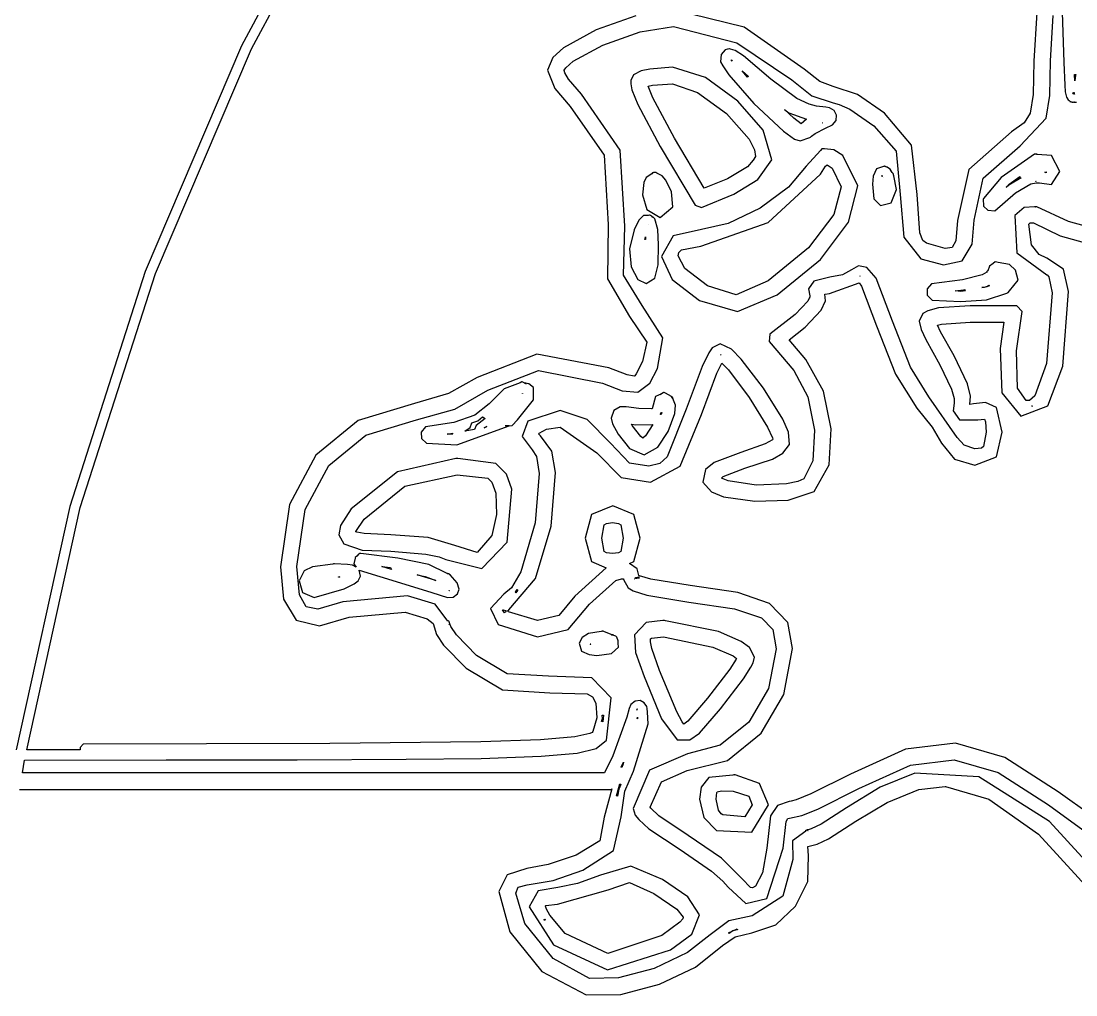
# Model space of a CAD drawing. Extents: x 23 to 528, y 384 to 592.
# Drawn here: x 421.29 to 438.05, y 449.5 to 464.97 of the extents above; entities that cross this region are included whole.
import ezdxf

# ---------------------------------------------------------------- set-up
doc = ezdxf.new("R2010")
doc.units = 0
doc.layers.get('0').update_dxf_attribs({"linetype": 'CONTINUOUS'})

msp = doc.modelspace()

# ---------------------------------------------------------------- linework, layer by layer
at = {"color": 0}
for p, q in [((426.632, 468.002), (424.79, 464.58)), ((424.949, 464.531), (426.784, 467.935)), ((432.774, 464.876), (431.655, 465.148)), ((431.056, 465.056), (430.424, 464.831)), ((437.427, 465.109), (437.377, 464.337)), ((437.642, 464.34), (437.684, 465.06)), ((437.829, 465.113), (437.854, 464.312)), ((430.424, 464.831), (429.909, 464.545)), ((430.53, 464.591), (431.126, 464.802)), ((431.126, 464.802), (431.655, 464.887)), ((431.655, 464.887), (432.661, 464.626)), ((433.73, 464.21), (432.774, 464.876)), ((424.79, 464.58), (423.263, 460.992)), ((423.425, 460.961), (424.949, 464.531)), ((429.909, 464.545), (429.736, 464.393)), ((430.061, 464.337), (430.53, 464.591)), ((432.477, 464.513), (432.41, 464.443)), ((432.513, 464.524), (432.477, 464.513)), ((432.516, 464.524), (432.513, 464.524)), ((432.52, 464.524), (432.516, 464.524)), ((432.523, 464.527), (432.52, 464.524)), ((432.541, 464.531), (432.523, 464.527)), ((432.544, 464.531), (432.541, 464.531)), ((432.548, 464.531), (432.541, 464.531)), ((432.541, 464.531), (432.544, 464.531)), ((432.551, 464.531), (432.548, 464.531)), ((432.558, 464.527), (432.551, 464.531)), ((432.633, 464.506), (432.558, 464.527)), ((432.767, 464.421), (432.633, 464.506)), ((432.661, 464.626), (433.536, 464.037)), ((429.736, 464.393), (429.652, 464.192)), ((429.941, 464.227), (430.061, 464.337)), ((432.41, 464.443), (432.403, 464.326)), ((432.403, 464.326), (432.435, 464.263)), ((432.573, 464.354), (432.587, 464.347)), ((432.576, 464.34), (432.573, 464.354)), ((432.583, 464.333), (432.576, 464.34)), ((432.587, 464.347), (432.583, 464.333)), ((433.201, 464.047), (432.767, 464.421)), ((437.377, 464.337), (437.367, 463.804)), ((437.631, 463.79), (437.642, 464.34)), ((437.854, 464.312), (437.868, 463.956)), ((429.652, 464.192), (429.768, 463.899)), ((429.916, 464.192), (429.941, 464.227)), ((429.916, 464.185), (429.916, 464.192)), ((429.93, 464.15), (429.916, 464.185)), ((429.987, 464.047), (429.93, 464.15)), ((431.14, 464.181), (431.017, 464.118)), ((431.278, 464.21), (431.14, 464.181)), ((431.638, 464.238), (431.278, 464.21)), ((432.16, 464.076), (431.638, 464.238)), ((432.435, 464.263), (432.534, 464.118)), ((432.742, 464.181), (432.844, 464.093)), ((432.83, 464.079), (432.742, 464.181)), ((433.98, 464.012), (433.73, 464.21)), ((430.191, 463.811), (429.987, 464.047)), ((431.017, 464.118), (430.975, 464.03)), ((430.975, 464.03), (430.975, 463.973)), ((430.975, 463.973), (430.992, 463.882)), ((431.32, 463.952), (431.638, 463.973)), ((431.638, 463.973), (432.033, 463.839)), ((432.675, 463.702), (432.16, 464.076)), ((432.534, 464.118), (432.929, 463.663)), ((432.844, 464.093), (432.83, 464.079)), ((433.613, 463.744), (433.201, 464.047)), ((433.536, 464.037), (433.85, 463.783)), ((434.188, 463.935), (433.98, 464.012)), ((438.023, 464.125), (438.034, 464.122)), ((438.027, 464.023), (438.023, 464.125)), ((438.037, 464.107), (438.027, 464.023)), ((438.034, 464.122), (438.044, 464.125)), ((438.044, 464.125), (438.037, 464.107)), ((429.768, 463.899), (430.015, 463.617)), ((430.805, 462.922), (430.191, 463.811)), ((430.992, 463.882), (431.087, 463.645)), ((431.253, 463.938), (431.32, 463.952)), ((431.327, 463.755), (431.253, 463.938)), ((432.033, 463.839), (432.498, 463.504)), ((434.576, 463.804), (434.188, 463.935)), ((435.007, 463.511), (434.576, 463.804)), ((437.367, 463.804), (437.321, 463.511)), ((437.868, 463.956), (437.878, 463.85)), ((437.878, 463.85), (437.896, 463.765)), ((437.998, 463.815), (438.002, 463.825)), ((438.005, 463.815), (437.998, 463.815)), ((438.002, 463.832), (438.005, 463.839)), ((438.009, 463.822), (438.002, 463.832)), ((438.002, 463.825), (438.005, 463.815)), ((438.005, 463.839), (438.012, 463.825)), ((438.009, 463.815), (438.009, 463.822)), ((438.012, 463.811), (438.009, 463.815)), ((438.012, 463.825), (438.012, 463.839)), ((438.012, 463.839), (438.016, 463.839)), ((438.016, 463.818), (438.012, 463.811)), ((438.016, 463.839), (438.019, 463.832)), ((438.019, 463.832), (438.016, 463.822)), ((438.016, 463.822), (438.023, 463.811)), ((438.019, 463.811), (438.016, 463.818)), ((438.023, 463.811), (438.019, 463.811)), ((431.087, 463.645), (431.444, 462.979)), ((431.669, 463.113), (431.327, 463.755)), ((433.077, 463.24), (432.675, 463.702)), ((432.929, 463.663), (433.402, 463.222)), ((433.807, 463.652), (433.613, 463.744)), ((433.927, 463.621), (433.807, 463.652)), ((433.85, 463.783), (434.188, 463.673)), ((434.188, 463.673), (434.284, 463.649)), ((434.284, 463.649), (434.453, 463.575)), ((437.571, 463.427), (437.631, 463.79)), ((437.896, 463.765), (437.924, 463.723)), ((437.924, 463.723), (437.924, 463.719)), ((437.924, 463.719), (437.938, 463.709)), ((437.938, 463.709), (437.949, 463.702)), ((437.949, 463.702), (437.949, 463.702)), ((437.949, 463.702), (437.952, 463.698)), ((437.952, 463.698), (437.952, 463.695)), ((437.952, 463.695), (437.956, 463.695)), ((437.956, 463.695), (437.956, 463.695)), ((437.956, 463.695), (437.963, 463.691)), ((437.963, 463.691), (437.959, 463.695)), ((437.959, 463.695), (437.97, 463.688)), ((437.97, 463.688), (437.974, 463.688)), ((437.974, 463.688), (437.977, 463.688)), ((437.977, 463.688), (437.981, 463.688)), ((437.981, 463.688), (437.981, 463.688)), ((437.981, 463.688), (437.981, 463.688)), ((437.981, 463.688), (437.988, 463.684)), ((437.988, 463.684), (437.991, 463.684)), ((437.991, 463.684), (437.991, 463.684)), ((437.991, 463.684), (437.995, 463.684)), ((437.995, 463.684), (438.002, 463.681)), ((438.005, 463.681), (437.998, 463.688)), ((437.998, 463.688), (438.012, 463.681)), ((438.002, 463.681), (438.005, 463.681)), ((438.012, 463.681), (438.016, 463.681)), ((438.016, 463.681), (438.019, 463.681)), ((438.019, 463.681), (438.023, 463.681)), ((438.023, 463.681), (438.019, 463.681)), ((438.019, 463.681), (438.03, 463.681)), ((438.03, 463.681), (438.037, 463.681)), ((438.037, 463.681), (438.041, 463.681)), ((438.041, 463.681), (438.055, 463.684)), ((430.015, 463.617), (430.555, 462.841)), ((432.498, 463.504), (432.855, 463.098)), ((433.416, 463.568), (433.486, 463.515)), ((433.564, 463.427), (433.416, 463.568)), ((433.486, 463.515), (433.768, 463.412)), ((434.075, 463.606), (433.927, 463.621)), ((434.132, 463.596), (434.075, 463.606)), ((434.206, 463.55), (434.132, 463.596)), ((434.245, 463.479), (434.206, 463.55)), ((434.238, 463.395), (434.245, 463.479)), ((434.453, 463.575), (434.837, 463.31)), ((435.434, 463), (435.007, 463.511)), ((437.321, 463.511), (437.226, 463.356)), ((433.684, 463.342), (433.564, 463.427)), ((433.768, 463.412), (433.684, 463.342)), ((434.026, 463.356), (434.023, 463.356)), ((434.023, 463.356), (434.023, 463.356)), ((434.023, 463.356), (434.026, 463.356)), ((434.068, 463.268), (434.178, 463.324)), ((434.178, 463.324), (434.238, 463.395)), ((434.837, 463.31), (435.19, 462.904)), ((437.226, 463.356), (437.021, 463.211)), ((437.162, 462.989), (437.571, 463.427)), ((433.215, 462.77), (433.077, 463.24)), ((433.402, 463.222), (433.578, 463.098)), ((433.666, 463.067), (433.821, 463.123)), ((433.821, 463.123), (433.828, 463.127)), ((433.821, 463.123), (433.821, 463.123)), ((433.828, 463.127), (433.846, 463.144)), ((433.846, 463.144), (433.906, 463.187)), ((433.906, 463.187), (434.068, 463.268)), ((437.021, 463.211), (436.347, 462.612)), ((431.444, 462.979), (431.998, 462.047)), ((432.142, 462.315), (431.669, 463.113)), ((432.855, 463.098), (432.939, 462.926)), ((433.578, 463.098), (433.666, 463.067)), ((435.522, 462.216), (435.434, 463)), ((436.573, 462.474), (437.162, 462.989)), ((430.555, 462.841), (430.618, 461.74)), ((430.879, 461.712), (430.805, 462.922)), ((432.957, 462.82), (432.922, 462.76)), ((432.939, 462.926), (432.957, 462.82)), ((433.987, 462.915), (433.761, 462.665)), ((434.012, 462.94), (433.987, 462.915)), ((434.015, 462.94), (434.012, 462.94)), ((434.012, 462.94), (434.012, 462.94)), ((434.019, 462.943), (434.015, 462.94)), ((434.015, 462.94), (434.015, 462.94)), ((434.023, 462.943), (434.019, 462.943)), ((434.026, 462.943), (434.023, 462.943)), ((434.03, 462.943), (434.026, 462.943)), ((434.054, 462.94), (434.03, 462.943)), ((434.199, 462.929), (434.054, 462.94)), ((434.344, 462.834), (434.199, 462.929)), ((434.583, 462.354), (434.344, 462.834)), ((435.19, 462.904), (435.257, 462.216)), ((437.388, 462.855), (436.859, 462.485)), ((437.402, 462.859), (437.388, 462.855)), ((437.406, 462.859), (437.402, 462.859)), ((437.402, 462.859), (437.402, 462.859)), ((437.409, 462.859), (437.406, 462.859)), ((437.427, 462.855), (437.409, 462.859)), ((437.416, 462.855), (437.42, 462.855)), ((437.42, 462.855), (437.416, 462.855)), ((437.42, 462.855), (437.42, 462.855)), ((437.42, 462.855), (437.42, 462.855)), ((437.43, 462.855), (437.427, 462.855)), ((437.43, 462.852), (437.43, 462.855)), ((437.656, 462.834), (437.43, 462.852)), ((437.43, 462.852), (437.43, 462.852)), ((437.79, 462.583), (437.656, 462.834)), ((432.827, 462.654), (432.513, 462.467)), ((432.922, 462.76), (432.827, 462.654)), ((432.996, 462.456), (433.215, 462.77)), ((433.761, 462.665), (433.479, 462.333)), ((433.991, 462.541), (434.068, 462.665)), ((434.068, 462.665), (434.093, 462.689)), ((434.093, 462.689), (434.093, 462.686)), ((434.093, 462.686), (434.174, 462.633)), ((434.174, 462.633), (434.315, 462.34)), ((434.88, 462.626), (434.823, 462.506)), ((435.007, 462.668), (434.88, 462.626)), ((435.039, 462.65), (435.007, 462.668)), ((435.007, 462.668), (435.007, 462.668)), ((435.007, 462.668), (435.014, 462.665)), ((435.014, 462.665), (435.007, 462.668)), ((435.095, 462.619), (435.039, 462.654)), ((435.039, 462.654), (435.039, 462.65)), ((431.218, 462.488), (431.183, 462.407)), ((431.31, 462.545), (431.218, 462.488)), ((431.32, 462.559), (431.31, 462.545)), ((431.324, 462.562), (431.32, 462.559)), ((431.331, 462.562), (431.324, 462.562)), ((431.334, 462.566), (431.331, 462.562)), ((431.338, 462.569), (431.334, 462.566)), ((431.345, 462.569), (431.338, 462.569)), ((431.348, 462.569), (431.345, 462.569)), ((431.352, 462.569), (431.348, 462.569)), ((431.359, 462.569), (431.352, 462.569)), ((431.363, 462.569), (431.359, 462.569)), ((431.373, 462.566), (431.363, 462.569)), ((431.391, 462.555), (431.373, 462.566)), ((431.475, 462.513), (431.391, 462.555)), ((431.532, 462.442), (431.475, 462.513)), ((432.513, 462.467), (432.142, 462.315)), ((432.611, 462.224), (432.996, 462.456)), ((433.158, 461.772), (433.991, 462.541)), ((434.823, 462.506), (434.813, 462.382)), ((434.957, 462.516), (434.979, 462.509)), ((434.968, 462.506), (434.957, 462.516)), ((434.975, 462.506), (434.968, 462.506)), ((434.979, 462.509), (434.975, 462.509)), ((434.975, 462.509), (434.975, 462.506)), ((434.986, 462.488), (434.986, 462.485)), ((434.986, 462.485), (434.986, 462.488)), ((435.127, 462.566), (435.095, 462.619)), ((435.144, 462.548), (435.106, 462.59)), ((435.106, 462.59), (435.127, 462.566)), ((435.155, 462.516), (435.144, 462.548)), ((435.194, 462.298), (435.155, 462.516)), ((435.155, 462.516), (435.155, 462.516)), ((436.347, 462.612), (436.167, 461.804)), ((436.428, 461.807), (436.573, 462.474)), ((436.859, 462.485), (436.577, 462.153)), ((437.176, 462.481), (436.982, 462.365)), ((436.986, 462.382), (437.155, 462.502)), ((437.155, 462.502), (437.152, 462.488)), ((437.152, 462.488), (437.176, 462.481)), ((437.55, 462.573), (437.575, 462.576)), ((437.571, 462.562), (437.55, 462.573)), ((437.575, 462.576), (437.571, 462.562)), ((437.656, 462.375), (437.79, 462.583)), ((431.183, 462.407), (431.161, 462.209)), ((431.624, 462.259), (431.532, 462.442)), ((433.479, 462.333), (433.028, 461.998)), ((434.315, 462.34), (434.199, 461.899)), ((434.435, 461.779), (434.583, 462.354)), ((434.813, 462.382), (434.837, 462.149)), ((435.113, 462.086), (435.194, 462.298)), ((436.94, 462.329), (436.986, 462.382)), ((436.982, 462.365), (436.94, 462.329)), ((437.088, 462.241), (437.332, 462.386)), ((437.332, 462.386), (437.413, 462.403)), ((437.409, 462.428), (437.413, 462.425)), ((437.409, 462.425), (437.409, 462.428)), ((437.413, 462.425), (437.409, 462.425)), ((437.413, 462.403), (437.434, 462.403)), ((437.434, 462.403), (437.444, 462.4)), ((437.444, 462.4), (437.444, 462.4)), ((437.444, 462.4), (437.452, 462.4)), ((437.452, 462.4), (437.459, 462.4)), ((437.459, 462.4), (437.469, 462.403)), ((437.469, 462.403), (437.656, 462.375)), ((431.161, 462.209), (431.229, 461.98)), ((431.645, 462.019), (431.624, 462.259)), ((432.1, 462.012), (432.611, 462.224)), ((434.837, 462.149), (434.943, 462.04)), ((435.257, 462.216), (435.314, 461.539)), ((435.568, 461.606), (435.522, 462.216)), ((436.577, 462.149), (436.573, 462.146)), ((436.573, 462.146), (436.577, 462.033)), ((436.577, 462.153), (436.577, 462.149)), ((436.757, 461.959), (437.088, 462.241)), ((431.229, 461.98), (431.44, 461.853)), ((431.44, 461.853), (431.645, 462.019)), ((431.998, 462.047), (432.1, 462.012)), ((433.028, 461.998), (432.52, 461.754)), ((434.943, 462.04), (435.113, 462.086)), ((436.577, 462.033), (436.647, 461.966)), ((436.647, 461.966), (436.757, 461.959)), ((437.222, 462.008), (437.074, 461.881)), ((437.388, 462.019), (437.222, 462.008)), ((437.392, 462.019), (437.388, 462.019)), ((437.395, 462.019), (437.392, 462.019)), ((437.399, 462.019), (437.395, 462.019)), ((437.402, 462.019), (437.399, 462.019)), ((437.406, 462.019), (437.402, 462.019)), ((437.402, 462.019), (437.406, 462.019)), ((437.406, 462.019), (437.402, 462.019)), ((437.427, 462.019), (437.406, 462.019)), ((437.406, 462.019), (437.406, 462.019)), ((437.406, 462.019), (437.409, 462.019)), ((437.409, 462.019), (437.406, 462.019)), ((437.928, 461.79), (437.427, 462.019)), ((431.102, 461.811), (431.031, 461.656)), ((431.179, 461.881), (431.102, 461.811)), ((431.25, 461.885), (431.179, 461.881)), ((431.267, 461.888), (431.25, 461.885)), ((431.271, 461.888), (431.267, 461.888)), ((431.288, 461.885), (431.271, 461.888)), ((431.306, 461.871), (431.288, 461.885)), ((431.313, 461.867), (431.306, 461.874)), ((431.306, 461.874), (431.306, 461.871)), ((431.327, 461.853), (431.313, 461.867)), ((431.359, 461.828), (431.324, 461.86)), ((431.324, 461.86), (431.327, 461.853)), ((431.405, 461.663), (431.359, 461.828)), ((434.199, 461.899), (433.8, 461.37)), ((436.167, 461.804), (436.139, 461.483)), ((436.397, 461.426), (436.428, 461.807)), ((437.074, 461.881), (437.106, 461.289)), ((438.813, 461.543), (437.928, 461.79)), ((430.618, 461.74), (430.604, 460.876)), ((430.862, 460.936), (430.879, 461.712)), ((431.031, 461.656), (430.957, 461.352)), ((431.25, 461.733), (431.25, 461.733)), ((431.415, 461.419), (431.405, 461.663)), ((432.096, 461.663), (431.648, 461.56)), ((432.089, 461.398), (433.158, 461.772)), ((432.52, 461.754), (432.096, 461.663)), ((433.991, 461.186), (434.435, 461.779)), ((437.3, 461.744), (437.321, 461.768)), ((437.339, 461.416), (437.3, 461.744)), ((437.321, 461.768), (437.374, 461.765)), ((437.374, 461.765), (437.794, 461.56)), ((431.2, 461.504), (431.207, 461.546)), ((431.211, 461.504), (431.2, 461.504)), ((431.207, 461.546), (431.211, 461.504)), ((431.648, 461.56), (431.465, 461.232)), ((435.314, 461.539), (435.582, 461.197)), ((435.617, 461.486), (435.568, 461.606)), ((435.673, 461.444), (435.617, 461.486)), ((436.139, 461.483), (436.083, 461.373)), ((437.794, 461.56), (438.803, 461.278)), ((430.957, 461.352), (430.982, 461.07)), ((431.408, 461.098), (431.415, 461.419)), ((431.726, 461.243), (431.736, 461.296)), ((431.736, 461.296), (431.782, 461.338)), ((431.782, 461.338), (432.089, 461.398)), ((433.8, 461.37), (433.155, 460.844)), ((435.97, 461.359), (435.673, 461.444)), ((436.083, 461.373), (435.97, 461.359)), ((436.238, 461.162), (436.397, 461.426)), ((437.106, 461.289), (437.586, 460.943)), ((437.462, 461.264), (437.339, 461.416)), ((431.465, 461.232), (431.631, 460.869)), ((431.835, 461.042), (431.726, 461.243)), ((431.726, 461.243), (431.726, 461.243)), ((433.303, 460.625), (433.991, 461.186)), ((435.582, 461.197), (435.942, 461.098)), ((435.942, 461.098), (436.238, 461.162)), ((436.732, 461.119), (436.672, 461.077)), ((436.764, 461.148), (436.732, 461.119)), ((436.767, 461.144), (436.764, 461.148)), ((436.767, 461.148), (436.767, 461.144)), ((436.771, 461.148), (436.767, 461.148)), ((436.809, 461.137), (436.771, 461.148)), ((436.989, 461.105), (436.809, 461.137)), ((436.809, 461.137), (436.809, 461.137)), ((437.586, 461.208), (437.462, 461.264)), ((437.847, 461.031), (437.586, 461.208)), ((423.263, 460.992), (422.063, 457.26)), ((422.229, 457.246), (423.425, 460.961)), ((430.982, 461.07), (431.087, 460.865)), ((431.355, 460.887), (431.408, 461.098)), ((432.192, 460.767), (431.835, 461.042)), ((434.481, 461.021), (434.336, 460.943)), ((434.59, 461.084), (434.481, 461.021)), ((434.725, 461.059), (434.59, 461.084)), ((434.873, 460.89), (434.725, 461.059)), ((436.63, 460.982), (436.555, 460.939)), ((436.633, 460.985), (436.63, 460.982)), ((436.63, 460.982), (436.63, 460.982)), ((436.63, 460.982), (436.63, 460.978)), ((436.63, 460.978), (436.63, 460.982)), ((436.637, 460.999), (436.633, 460.992)), ((436.633, 460.992), (436.633, 460.989)), ((436.633, 460.989), (436.633, 460.989)), ((436.633, 460.989), (436.633, 460.985)), ((436.64, 460.999), (436.637, 460.999)), ((436.637, 460.999), (436.637, 460.999)), ((436.644, 461.003), (436.64, 460.999)), ((436.64, 460.999), (436.64, 460.999)), ((436.647, 461.006), (436.644, 461.003)), ((436.644, 461.003), (436.644, 461.003)), ((436.672, 461.077), (436.647, 461.006)), ((437.088, 461.014), (436.989, 461.105)), ((437.127, 460.858), (437.088, 461.014)), ((437.931, 460.678), (437.847, 461.031)), ((430.604, 460.876), (430.957, 460.28)), ((431.158, 460.453), (430.862, 460.936)), ((431.087, 460.865), (431.218, 460.802)), ((431.218, 460.802), (431.355, 460.887)), ((431.631, 460.869), (432.065, 460.534)), ((433.155, 460.844), (432.647, 460.622)), ((433.885, 460.841), (433.8, 460.717)), ((434.135, 460.904), (433.885, 460.841)), ((434.132, 460.643), (434.605, 460.816)), ((434.336, 460.943), (434.135, 460.904)), ((434.605, 460.816), (434.64, 460.76)), ((434.615, 460.922), (434.615, 460.922)), ((434.615, 460.922), (434.619, 460.922)), ((434.619, 460.922), (434.615, 460.922)), ((435.134, 460.206), (434.873, 460.89)), ((435.751, 460.798), (435.681, 460.717)), ((436.245, 460.862), (435.751, 460.798)), ((436.555, 460.939), (436.245, 460.862)), ((436.63, 460.756), (436.665, 460.777)), ((436.665, 460.777), (436.672, 460.767)), ((436.989, 460.689), (437.127, 460.858)), ((437.586, 460.943), (437.589, 460.943)), ((437.589, 460.943), (437.614, 460.911)), ((437.614, 460.911), (437.667, 460.657)), ((432.647, 460.622), (432.192, 460.767)), ((432.671, 460.357), (433.303, 460.625)), ((433.8, 460.717), (433.818, 460.608)), ((434.068, 460.527), (434.058, 460.633)), ((434.058, 460.633), (434.061, 460.633)), ((434.061, 460.633), (434.132, 460.643)), ((434.64, 460.76), (434.88, 460.128)), ((435.681, 460.717), (435.684, 460.618)), ((435.684, 460.618), (435.762, 460.537)), ((436.129, 460.685), (436.259, 460.7)), ((436.22, 460.678), (436.129, 460.685)), ((436.294, 460.685), (436.22, 460.678)), ((436.259, 460.7), (436.284, 460.707)), ((436.284, 460.707), (436.28, 460.696)), ((436.28, 460.696), (436.294, 460.685)), ((436.552, 460.738), (436.63, 460.756)), ((436.587, 460.738), (436.552, 460.738)), ((436.672, 460.767), (436.587, 460.738)), ((436.626, 460.541), (436.951, 460.647)), ((436.951, 460.647), (436.972, 460.661)), ((436.972, 460.661), (436.989, 460.689)), ((437.667, 460.657), (437.579, 459.532)), ((437.84, 459.49), (437.931, 460.678)), ((431.482, 459.941), (431.158, 460.453)), ((432.065, 460.534), (432.671, 460.357)), ((433.786, 460.523), (433.585, 460.311)), ((433.818, 460.59), (433.786, 460.523)), ((433.818, 460.608), (433.818, 460.604)), ((433.818, 460.604), (433.818, 460.594)), ((433.818, 460.594), (433.818, 460.59)), ((433.818, 460.59), (433.818, 460.59)), ((433.825, 460.569), (433.825, 460.569)), ((433.825, 460.569), (433.825, 460.569)), ((434.001, 460.382), (434.068, 460.527)), ((435.762, 460.537), (436.217, 460.516)), ((436.368, 460.449), (435.864, 460.414)), ((436.217, 460.516), (436.626, 460.541)), ((437.109, 460.449), (436.368, 460.449)), ((437.194, 460.357), (437.109, 460.449)), ((430.957, 460.28), (431.229, 459.871)), ((433.585, 460.311), (433.183, 459.998)), ((433.744, 460.107), (434.001, 460.382)), ((435.617, 460.329), (435.554, 460.206)), ((435.695, 460.371), (435.617, 460.329)), ((435.864, 460.414), (435.695, 460.371)), ((437.102, 459.733), (437.194, 460.357)), ((433.49, 459.909), (433.744, 460.107)), ((434.88, 460.128), (435.18, 459.363)), ((435.42, 459.475), (435.134, 460.206)), ((435.554, 460.206), (435.589, 460.072)), ((435.846, 460.142), (435.91, 460.156)), ((435.896, 460.033), (435.846, 460.142)), ((435.91, 460.156), (436.368, 460.188)), ((436.368, 460.188), (436.901, 460.188)), ((436.901, 460.188), (436.841, 459.768)), ((431.398, 459.454), (431.482, 459.941)), ((433.183, 459.998), (433.172, 459.881)), ((435.589, 460.072), (435.663, 459.916)), ((436.111, 459.652), (435.896, 460.033)), ((431.229, 459.871), (431.161, 459.564)), ((432.269, 459.779), (432.216, 459.701)), ((432.393, 459.842), (432.269, 459.779)), ((432.576, 459.758), (432.393, 459.842)), ((433.172, 459.881), (433.564, 459.423)), ((433.758, 459.595), (433.49, 459.909)), ((435.663, 459.916), (435.885, 459.511)), ((429.482, 459.68), (428.537, 459.31)), ((430.629, 459.461), (429.482, 459.68)), ((432.216, 459.701), (432.107, 459.486)), ((432.41, 459.677), (432.403, 459.662)), ((432.403, 459.662), (432.41, 459.677)), ((432.731, 459.599), (432.576, 459.758)), ((436.323, 459.207), (436.111, 459.652)), ((436.841, 459.768), (436.869, 459.066)), ((437.12, 459.14), (437.102, 459.733)), ((430.918, 459.352), (430.629, 459.461)), ((431.161, 459.564), (431.063, 459.366)), ((431.278, 459.221), (431.398, 459.454)), ((432.107, 459.486), (431.856, 458.805)), ((432.343, 459.38), (432.421, 459.539)), ((432.421, 459.539), (432.527, 459.43)), ((433.081, 459.14), (432.731, 459.599)), ((434.037, 459.091), (433.758, 459.595)), ((435.709, 459.003), (435.42, 459.475)), ((435.885, 459.511), (436.072, 459.123)), ((437.579, 459.532), (437.392, 459.02)), ((437.6, 458.858), (437.84, 459.49)), ((428.537, 459.31), (428.082, 459.056)), ((428.706, 459.109), (429.507, 459.423)), ((429.507, 459.423), (430.526, 459.221)), ((431.027, 459.331), (430.918, 459.352)), ((431.038, 459.334), (431.027, 459.331)), ((431.063, 459.366), (431.038, 459.334)), ((432.1, 458.724), (432.343, 459.38)), ((432.527, 459.43), (432.858, 458.992)), ((433.564, 459.423), (433.786, 459.003)), ((435.18, 459.363), (435.518, 458.823)), ((428.18, 458.809), (428.706, 459.109)), ((428.964, 459.13), (428.727, 458.893)), ((429.218, 459.225), (428.964, 459.13)), ((429.246, 459.239), (429.218, 459.225)), ((429.218, 459.225), (429.218, 459.225)), ((429.249, 459.239), (429.246, 459.239)), ((429.316, 459.211), (429.249, 459.239)), ((429.355, 459.211), (429.281, 459.225)), ((429.281, 459.225), (429.316, 459.211)), ((429.429, 459.151), (429.355, 459.211)), ((429.429, 458.957), (429.429, 459.151)), ((430.526, 459.221), (430.84, 459.098)), ((431.087, 459.077), (431.278, 459.221)), ((433.388, 458.646), (433.081, 459.14)), ((436.072, 459.123), (436.111, 458.974)), ((436.372, 459.013), (436.323, 459.207)), ((437.254, 458.943), (437.12, 459.14)), ((428.082, 459.056), (427.538, 458.897)), ((429.175, 458.636), (429.429, 458.957)), ((429.253, 459.059), (429.256, 459.056)), ((429.256, 459.056), (429.253, 459.059)), ((430.84, 459.098), (431.087, 459.077)), ((431.37, 459.006), (431.313, 458.812)), ((431.465, 459.052), (431.37, 459.006)), ((431.49, 459.066), (431.437, 459.034)), ((431.437, 459.034), (431.44, 459.041)), ((431.44, 459.041), (431.465, 459.052)), ((431.493, 459.07), (431.49, 459.066)), ((431.5, 459.07), (431.493, 459.07)), ((431.507, 459.07), (431.5, 459.07)), ((431.514, 459.066), (431.507, 459.07)), ((431.528, 459.059), (431.514, 459.066)), ((431.624, 459.01), (431.528, 459.059)), ((431.641, 458.974), (431.624, 459.01)), ((431.624, 459.01), (431.641, 458.974)), ((431.641, 458.974), (431.624, 459.01)), ((431.684, 458.869), (431.641, 458.974)), ((432.858, 458.992), (433.148, 458.523)), ((433.786, 459.003), (433.895, 458.474)), ((434.157, 458.495), (434.037, 459.091)), ((436.16, 458.357), (435.709, 459.003)), ((436.111, 458.974), (436.114, 458.932)), ((436.361, 458.883), (436.372, 459.013)), ((436.869, 459.066), (437.173, 458.696)), ((437.307, 458.946), (437.254, 458.943)), ((437.392, 459.02), (437.307, 458.946)), ((427.538, 458.897), (426.646, 458.625)), ((427.574, 458.636), (428.18, 458.809)), ((428.727, 458.893), (428.498, 458.71)), ((429.856, 458.784), (429.338, 458.615)), ((430.28, 458.643), (429.856, 458.784)), ((430.706, 458.784), (430.664, 458.664)), ((430.809, 458.844), (430.706, 458.784)), ((430.9, 458.844), (430.809, 458.844)), ((431.105, 458.816), (430.9, 458.844)), ((431.306, 458.812), (431.105, 458.816)), ((431.313, 458.812), (431.306, 458.812)), ((431.856, 458.805), (431.553, 458.05)), ((431.673, 458.738), (431.684, 458.869)), ((435.518, 458.823), (435.762, 458.519)), ((436.114, 458.904), (436.097, 458.78)), ((436.097, 458.78), (436.196, 458.636)), ((436.114, 458.932), (436.114, 458.918)), ((436.114, 458.918), (436.114, 458.914)), ((436.114, 458.914), (436.114, 458.911)), ((436.114, 458.911), (436.114, 458.904)), ((436.421, 458.89), (436.361, 458.883)), ((436.608, 458.914), (436.421, 458.89)), ((436.785, 458.833), (436.608, 458.914)), ((436.876, 458.442), (436.785, 458.833)), ((437.173, 458.696), (437.6, 458.858)), ((437.349, 458.851), (437.346, 458.858)), ((437.346, 458.858), (437.349, 458.858)), ((437.349, 458.858), (437.353, 458.851)), ((437.353, 458.851), (437.349, 458.851)), ((426.646, 458.625), (425.972, 458.075)), ((426.766, 458.392), (427.574, 458.636)), ((428.498, 458.71), (428.166, 458.593)), ((428.449, 458.59), (428.544, 458.622)), ((428.664, 458.657), (428.519, 458.548)), ((428.544, 458.622), (428.621, 458.685)), ((428.621, 458.685), (428.664, 458.657)), ((429.091, 458.548), (429.175, 458.636)), ((429.338, 458.615), (429.249, 458.375)), ((430.653, 458.265), (430.28, 458.643)), ((430.664, 458.664), (430.685, 458.572)), ((431.447, 458.728), (431.465, 458.752)), ((431.447, 458.724), (431.447, 458.728)), ((431.458, 458.72), (431.447, 458.724)), ((431.468, 458.752), (431.458, 458.72)), ((431.465, 458.752), (431.468, 458.752)), ((431.567, 458.452), (431.673, 458.738)), ((431.761, 457.902), (432.1, 458.724)), ((433.479, 458.442), (433.388, 458.646)), ((436.196, 458.636), (436.488, 458.636)), ((436.488, 458.636), (436.594, 458.65)), ((436.594, 458.65), (436.594, 458.65)), ((436.594, 458.65), (436.594, 458.65)), ((436.594, 458.65), (436.608, 458.608)), ((436.608, 458.608), (436.619, 458.442)), ((427.715, 458.526), (427.644, 458.442)), ((427.644, 458.442), (427.651, 458.339)), ((428.166, 458.593), (427.715, 458.526)), ((428.212, 458.241), (429.045, 458.544)), ((428.339, 458.459), (428.424, 458.516)), ((428.494, 458.484), (428.339, 458.459)), ((428.424, 458.516), (428.449, 458.59)), ((428.519, 458.548), (428.494, 458.484)), ((428.689, 458.534), (428.646, 458.509)), ((428.646, 458.509), (428.689, 458.534)), ((428.981, 458.544), (429.091, 458.548)), ((429.045, 458.544), (428.981, 458.544)), ((429.518, 458.428), (429.634, 458.488)), ((429.634, 458.488), (429.853, 458.519)), ((429.853, 458.519), (430.435, 458.114)), ((430.685, 458.572), (430.777, 458.41)), ((430.989, 458.569), (431.056, 458.558)), ((430.999, 458.548), (430.989, 458.569)), ((431.133, 458.371), (430.999, 458.548)), ((431.056, 458.558), (431.327, 458.562)), ((431.327, 458.562), (431.207, 458.382)), ((431.405, 458.205), (431.567, 458.452)), ((433.148, 458.523), (433.225, 458.354)), ((433.497, 458.244), (433.479, 458.442)), ((433.895, 458.474), (433.867, 457.987)), ((434.125, 457.923), (434.157, 458.495)), ((435.762, 458.519), (435.91, 458.265)), ((436.619, 458.442), (436.58, 458.212)), ((436.785, 458.05), (436.876, 458.442)), ((426.177, 457.913), (426.766, 458.392)), ((427.651, 458.339), (427.729, 458.265)), ((427.729, 458.265), (428.212, 458.241)), ((428.061, 458.41), (428.145, 458.424)), ((428.149, 458.407), (428.061, 458.41)), ((428.145, 458.424), (428.142, 458.417)), ((428.142, 458.417), (428.149, 458.407)), ((429.249, 458.375), (429.408, 458.163)), ((429.507, 458.417), (429.518, 458.428)), ((429.542, 458.385), (429.507, 458.417)), ((429.719, 458.142), (429.542, 458.385)), ((430.957, 457.951), (430.653, 458.265)), ((430.777, 458.41), (430.953, 458.181)), ((431.169, 458.347), (431.133, 458.371)), ((431.207, 458.382), (431.169, 458.347)), ((433.225, 458.322), (433.109, 458.255)), ((433.225, 458.354), (433.232, 458.329)), ((433.232, 458.329), (433.225, 458.322)), ((435.91, 458.265), (436.118, 458.011)), ((436.27, 458.237), (436.16, 458.357)), ((429.408, 458.163), (429.475, 458.054)), ((429.779, 457.8), (429.719, 458.142)), ((430.435, 458.114), (430.823, 457.722)), ((430.953, 458.181), (431.186, 458.082)), ((431.186, 458.082), (431.405, 458.205)), ((432.721, 458.121), (432.301, 457.962)), ((433.109, 458.255), (432.721, 458.121)), ((433.225, 458.015), (433.388, 458.107)), ((433.388, 458.107), (433.497, 458.244)), ((436.443, 458.177), (436.27, 458.237)), ((436.545, 458.188), (436.443, 458.177)), ((436.58, 458.212), (436.545, 458.188)), ((425.972, 458.075), (425.552, 457.292)), ((428.195, 458.022), (427.267, 457.81)), ((428.212, 458.025), (428.195, 458.022)), ((428.219, 458.025), (428.212, 458.025)), ((428.226, 458.025), (428.219, 458.025)), ((428.23, 458.025), (428.226, 458.025)), ((428.23, 458.022), (428.23, 458.025)), ((428.83, 457.944), (428.23, 458.022)), ((429.002, 457.775), (428.83, 457.944)), ((429.475, 458.054), (429.521, 457.786)), ((431.26, 457.902), (430.957, 457.951)), ((431.437, 457.944), (431.26, 457.902)), ((431.553, 458.05), (431.437, 457.944)), ((432.301, 457.962), (432.163, 457.849)), ((432.788, 457.867), (433.225, 458.015)), ((433.867, 457.987), (433.726, 457.701)), ((433.867, 457.987), (433.867, 457.987)), ((436.118, 458.011), (436.439, 457.916)), ((436.439, 457.916), (436.785, 458.05)), ((425.803, 457.214), (426.177, 457.913)), ((427.267, 457.81), (426.533, 457.225)), ((427.387, 457.581), (428.216, 457.764)), ((428.216, 457.764), (428.706, 457.712)), ((429.087, 457.535), (429.002, 457.775)), ((429.521, 457.786), (429.458, 456.999)), ((429.708, 456.95), (429.779, 457.8)), ((431.288, 457.645), (431.761, 457.902)), ((432.163, 457.849), (432.121, 457.648)), ((432.442, 457.736), (432.788, 457.867)), ((433.888, 457.5), (434.125, 457.923)), ((428.706, 457.712), (428.77, 457.648)), ((428.77, 457.648), (428.833, 457.472)), ((430.823, 457.722), (431.288, 457.645)), ((432.121, 457.648), (432.259, 457.493)), ((432.414, 457.712), (432.442, 457.736)), ((432.523, 457.669), (432.414, 457.712)), ((432.968, 457.602), (432.523, 457.669)), ((433.447, 457.62), (432.968, 457.602)), ((433.627, 457.659), (433.447, 457.62)), ((433.726, 457.701), (433.627, 457.659)), ((426.741, 457.062), (427.387, 457.581)), ((428.833, 457.472), (428.844, 457.136)), ((429.01, 456.692), (429.087, 457.535)), ((432.259, 457.493), (432.449, 457.415)), ((433.476, 457.359), (433.888, 457.5)), ((422.063, 457.26), (421.213, 453.394)), ((425.552, 457.292), (425.411, 456.304)), ((430.689, 457.271), (430.35, 457.136)), ((431.024, 457.136), (430.689, 457.271)), ((432.449, 457.415), (432.947, 457.345)), ((432.947, 457.345), (433.476, 457.359)), ((421.379, 453.394), (422.229, 457.246)), ((425.672, 456.307), (425.803, 457.214)), ((426.533, 457.225), (426.364, 456.957)), ((428.844, 457.136), (428.77, 456.801)), ((430.35, 457.136), (430.251, 456.759)), ((431.123, 456.759), (431.024, 457.136)), ((426.364, 456.957), (426.339, 456.812)), ((426.607, 456.861), (426.741, 457.062)), ((429.458, 456.999), (429.228, 456.223)), ((429.461, 456.117), (429.708, 456.95)), ((430.516, 456.759), (430.551, 456.971)), ((430.551, 456.971), (430.59, 456.992)), ((430.59, 456.992), (430.685, 457.006)), ((430.685, 457.006), (430.78, 456.992)), ((430.78, 456.992), (430.816, 456.971)), ((430.816, 456.971), (430.855, 456.759)), ((426.339, 456.812), (426.417, 456.667)), ((426.607, 456.858), (426.607, 456.861)), ((426.607, 456.861), (426.607, 456.861)), ((426.625, 456.854), (426.607, 456.858)), ((426.738, 456.83), (426.625, 456.854)), ((427.164, 456.812), (426.738, 456.83)), ((427.757, 456.766), (427.164, 456.812)), ((428.18, 456.639), (427.757, 456.766)), ((428.77, 456.801), (428.537, 456.53)), ((430.251, 456.759), (430.35, 456.385)), ((430.551, 456.547), (430.516, 456.759)), ((430.855, 456.759), (430.816, 456.547)), ((431.024, 456.385), (431.123, 456.759)), ((426.417, 456.667), (426.706, 456.569)), ((428.537, 456.53), (428.18, 456.639)), ((428.607, 456.276), (429.01, 456.692)), ((426.597, 456.442), (426.575, 456.35)), ((426.621, 456.473), (426.597, 456.449)), ((426.597, 456.449), (426.597, 456.438)), ((426.597, 456.438), (426.597, 456.442)), ((426.653, 456.509), (426.621, 456.473)), ((426.657, 456.502), (426.653, 456.509)), ((426.667, 456.512), (426.657, 456.502)), ((426.671, 456.512), (426.667, 456.512)), ((426.674, 456.512), (426.671, 456.512)), ((426.678, 456.512), (426.674, 456.512)), ((426.681, 456.512), (426.678, 456.512)), ((426.685, 456.512), (426.681, 456.512)), ((427.277, 456.442), (426.685, 456.512)), ((426.706, 456.569), (427.164, 456.551)), ((427.164, 456.551), (427.718, 456.505)), ((427.768, 456.339), (427.277, 456.442)), ((427.718, 456.505), (427.93, 456.463)), ((427.93, 456.463), (428.039, 456.42)), ((428.039, 456.42), (428.607, 456.276)), ((430.59, 456.523), (430.551, 456.547)), ((430.685, 456.512), (430.59, 456.523)), ((430.78, 456.523), (430.685, 456.512)), ((430.816, 456.547), (430.78, 456.523)), ((425.411, 456.304), (425.461, 455.789)), ((425.715, 455.856), (425.672, 456.307)), ((425.919, 456.304), (425.789, 456.237)), ((426.244, 456.346), (425.919, 456.304)), ((426.254, 456.35), (426.244, 456.346)), ((426.258, 456.35), (426.254, 456.35)), ((426.261, 456.35), (426.258, 456.35)), ((426.265, 456.35), (426.261, 456.35)), ((426.268, 456.35), (426.265, 456.35)), ((426.477, 456.339), (426.268, 456.35)), ((426.554, 456.329), (426.477, 456.339)), ((426.611, 456.297), (426.554, 456.329)), ((426.575, 456.35), (426.611, 456.297)), ((427.02, 456.307), (427.157, 456.293)), ((427.175, 456.262), (427.02, 456.307)), ((427.157, 456.293), (427.175, 456.262)), ((428.057, 456.198), (427.768, 456.339)), ((430.586, 456.286), (430.086, 455.838)), ((430.35, 456.385), (430.586, 456.286)), ((430.953, 456.357), (431.024, 456.385)), ((431.077, 456.269), (430.953, 456.357)), ((431.105, 456.166), (431.077, 456.269)), ((425.789, 456.237), (425.708, 456.078)), ((426.332, 456.145), (426.353, 456.145)), ((426.335, 456.145), (426.332, 456.145)), ((426.335, 456.138), (426.335, 456.145)), ((426.343, 456.138), (426.335, 456.138)), ((426.353, 456.145), (426.343, 456.138)), ((426.646, 456.082), (426.681, 456.156)), ((426.681, 456.156), (426.66, 456.248)), ((426.66, 456.248), (427.316, 456.046)), ((427.581, 456.177), (427.711, 456.149)), ((427.877, 456.085), (427.581, 456.177)), ((427.711, 456.149), (427.877, 456.085)), ((428.071, 456.191), (428.057, 456.198)), ((428.057, 456.198), (428.064, 456.195)), ((428.061, 456.198), (428.057, 456.198)), ((428.057, 456.198), (428.057, 456.198)), ((428.064, 456.195), (428.061, 456.198)), ((428.078, 456.191), (428.071, 456.191)), ((428.082, 456.188), (428.078, 456.191)), ((428.106, 456.177), (428.082, 456.191)), ((428.082, 456.191), (428.082, 456.188)), ((428.082, 456.191), (428.082, 456.188)), ((428.082, 456.188), (428.082, 456.191)), ((428.106, 456.173), (428.106, 456.177)), ((428.216, 456.05), (428.106, 456.173)), ((429.038, 455.62), (429.461, 456.117)), ((429.228, 456.223), (429.08, 455.969)), ((430.322, 455.708), (430.738, 456.085)), ((430.738, 456.085), (430.826, 456.11)), ((430.826, 456.11), (430.862, 456.11)), ((430.862, 456.11), (430.862, 456.099)), ((430.862, 456.099), (430.932, 455.969)), ((431.034, 456.11), (431.038, 456.113)), ((431.038, 456.11), (431.034, 456.11)), ((431.038, 456.113), (431.042, 456.11)), ((431.042, 456.11), (431.038, 456.11)), ((431.052, 456.131), (431.056, 456.135)), ((431.052, 456.128), (431.052, 456.131)), ((431.052, 456.12), (431.052, 456.128)), ((431.052, 456.117), (431.052, 456.12)), ((431.056, 456.117), (431.052, 456.117)), ((431.056, 456.135), (431.109, 456.142)), ((431.07, 456.117), (431.056, 456.117)), ((431.109, 456.142), (431.063, 456.12)), ((431.063, 456.12), (431.112, 456.128)), ((431.112, 456.128), (431.07, 456.117)), ((431.116, 456.159), (431.105, 456.166)), ((431.112, 456.128), (431.112, 456.128)), ((431.292, 456.106), (431.116, 456.159)), ((431.92, 456.004), (431.292, 456.106)), ((425.708, 456.078), (425.76, 455.895)), ((425.947, 455.814), (426.42, 455.955)), ((426.42, 455.955), (426.582, 456.032)), ((426.582, 456.032), (426.646, 456.082)), ((427.316, 456.046), (427.814, 455.895)), ((428.092, 455.923), (428.089, 455.926)), ((428.089, 455.926), (428.092, 455.926)), ((428.092, 455.926), (428.096, 455.919)), ((428.096, 455.919), (428.092, 455.923)), ((428.248, 455.948), (428.216, 456.05)), ((428.223, 455.874), (428.248, 455.948)), ((429.08, 455.969), (428.96, 455.866)), ((429.151, 455.909), (429.168, 455.941)), ((429.182, 455.93), (429.151, 455.888)), ((429.168, 455.941), (429.182, 455.93)), ((430.932, 455.969), (431.013, 455.919)), ((431.013, 455.919), (431.232, 455.852)), ((432.678, 455.895), (431.92, 456.004)), ((425.461, 455.789), (425.658, 455.454)), ((425.817, 455.665), (425.715, 455.856)), ((425.76, 455.895), (425.947, 455.814)), ((427.429, 455.842), (426.402, 455.747)), ((427.867, 455.711), (427.429, 455.842)), ((427.814, 455.895), (428.064, 455.817)), ((428.064, 455.817), (428.156, 455.821)), ((428.156, 455.821), (428.223, 455.874)), ((428.96, 455.866), (428.745, 455.641)), ((429.14, 455.898), (429.151, 455.909)), ((429.151, 455.888), (429.14, 455.898)), ((430.086, 455.838), (429.832, 455.528)), ((431.232, 455.852), (431.895, 455.739)), ((433.179, 455.718), (432.678, 455.895)), ((426.004, 455.63), (425.817, 455.665)), ((426.402, 455.747), (426.004, 455.63)), ((428.071, 455.44), (427.867, 455.711)), ((428.745, 455.641), (428.868, 455.387)), ((428.935, 455.62), (428.95, 455.62)), ((428.967, 455.574), (428.935, 455.62)), ((428.95, 455.62), (428.985, 455.609)), ((428.992, 455.595), (428.967, 455.574)), ((428.985, 455.609), (428.995, 455.605)), ((428.995, 455.598), (428.992, 455.595)), ((428.992, 455.595), (428.995, 455.595)), ((428.995, 455.595), (428.992, 455.595)), ((428.995, 455.605), (428.995, 455.598)), ((429.017, 455.605), (429.038, 455.62)), ((429.034, 455.588), (429.017, 455.605)), ((429.493, 455.45), (429.034, 455.588)), ((429.98, 455.306), (430.322, 455.708)), ((431.895, 455.739), (432.625, 455.634)), ((432.625, 455.634), (433.052, 455.493)), ((433.469, 455.418), (433.179, 455.718)), ((425.658, 455.454), (426.032, 455.366)), ((426.032, 455.366), (426.501, 455.503)), ((426.501, 455.503), (427.39, 455.581)), ((427.39, 455.581), (427.743, 455.478)), ((427.743, 455.478), (427.835, 455.404)), ((428.075, 455.447), (428.071, 455.44)), ((428.089, 455.433), (428.075, 455.447)), ((428.092, 455.426), (428.089, 455.433)), ((428.092, 455.422), (428.092, 455.426)), ((428.096, 455.418), (428.092, 455.422)), ((428.096, 455.411), (428.096, 455.418)), ((429.832, 455.528), (429.493, 455.45)), ((431.221, 455.418), (431.034, 455.224)), ((431.486, 455.45), (431.221, 455.418)), ((431.493, 455.45), (431.486, 455.45)), ((431.486, 455.45), (431.486, 455.45)), ((431.497, 455.45), (431.493, 455.45)), ((431.511, 455.447), (431.497, 455.45)), ((431.528, 455.443), (431.511, 455.447)), ((432.368, 455.277), (431.528, 455.443)), ((433.052, 455.493), (433.232, 455.306)), ((433.546, 455.006), (433.469, 455.418)), ((427.835, 455.404), (427.888, 455.228)), ((428.089, 455.39), (428.089, 455.387)), ((428.089, 455.387), (428.089, 455.39)), ((428.089, 455.383), (428.089, 455.38)), ((428.089, 455.38), (428.089, 455.383)), ((428.099, 455.397), (428.096, 455.411)), ((428.096, 455.411), (428.096, 455.411)), ((428.117, 455.355), (428.099, 455.397)), ((428.209, 455.221), (428.117, 455.355)), ((428.868, 455.387), (429.496, 455.189)), ((429.496, 455.189), (429.98, 455.306)), ((430.505, 455.277), (430.304, 455.242)), ((430.523, 455.281), (430.505, 455.277)), ((430.53, 455.281), (430.523, 455.281)), ((430.534, 455.277), (430.53, 455.281)), ((430.558, 455.27), (430.534, 455.281)), ((430.534, 455.281), (430.534, 455.277)), ((430.682, 455.224), (430.558, 455.27)), ((430.558, 455.27), (430.558, 455.27)), ((432.731, 455.115), (432.368, 455.277)), ((433.232, 455.306), (433.285, 455.002)), ((427.888, 455.228), (428.001, 455.059)), ((428.526, 454.896), (428.209, 455.221)), ((430.202, 455.182), (430.153, 455.09)), ((430.153, 455.09), (430.195, 454.963)), ((430.304, 455.242), (430.202, 455.182)), ((430.738, 455.2), (430.671, 455.224)), ((430.671, 455.224), (430.678, 455.224)), ((430.678, 455.224), (430.703, 455.217)), ((430.689, 455.224), (430.682, 455.224)), ((430.703, 455.217), (430.685, 455.224)), ((430.685, 455.224), (430.692, 455.221)), ((430.692, 455.221), (430.689, 455.224)), ((430.699, 455.217), (430.703, 455.214)), ((430.706, 455.214), (430.699, 455.217)), ((430.703, 455.214), (430.706, 455.214)), ((430.752, 455.186), (430.738, 455.2)), ((430.777, 455.129), (430.752, 455.186)), ((430.773, 455.097), (430.777, 455.108)), ((430.777, 455.09), (430.773, 455.097)), ((430.777, 455.108), (430.777, 455.129)), ((430.78, 455.027), (430.777, 455.09)), ((431.034, 455.224), (431.049, 454.939)), ((431.288, 455.161), (431.306, 455.168)), ((431.288, 455.154), (431.288, 455.161)), ((431.288, 455.112), (431.288, 455.154)), ((431.31, 455.006), (431.288, 455.112)), ((431.306, 455.168), (431.497, 455.189)), ((431.497, 455.189), (432.28, 455.027)), ((432.862, 455.023), (432.731, 455.115)), ((428.001, 455.059), (428.36, 454.692)), ((430.195, 454.963), (430.315, 454.91)), ((430.332, 455.073), (430.339, 455.076)), ((430.339, 455.069), (430.332, 455.073)), ((430.339, 455.076), (430.336, 455.073)), ((430.336, 455.073), (430.339, 455.069)), ((430.438, 454.896), (430.671, 454.925)), ((430.671, 454.925), (430.78, 455.027)), ((431.049, 454.939), (431.19, 454.558)), ((431.433, 454.656), (431.31, 455.006)), ((432.28, 455.027), (432.601, 454.889)), ((432.939, 454.865), (432.862, 455.023)), ((432.862, 455.023), (432.862, 455.023)), ((433.285, 455.002), (433.165, 454.371)), ((433.409, 454.275), (433.546, 455.006)), ((429.01, 454.604), (428.526, 454.896)), ((430.315, 454.91), (430.438, 454.896)), ((432.65, 454.833), (432.551, 454.674)), ((432.601, 454.889), (432.657, 454.847)), ((432.657, 454.847), (432.65, 454.833)), ((432.883, 454.706), (432.918, 454.776)), ((432.918, 454.776), (432.939, 454.865)), ((428.36, 454.692), (428.935, 454.346)), ((429.669, 454.565), (429.01, 454.604)), ((431.705, 453.997), (431.433, 454.656)), ((432.551, 454.674), (432.195, 454.216)), ((432.767, 454.522), (432.883, 454.706)), ((430.354, 454.537), (429.669, 454.565)), ((430.664, 454.223), (430.354, 454.537)), ((431.19, 454.558), (431.465, 453.887)), ((432.4, 454.046), (432.767, 454.522)), ((428.935, 454.346), (429.687, 454.3)), ((429.687, 454.3), (430.283, 454.283)), ((430.283, 454.283), (430.368, 454.237)), ((433.165, 454.371), (432.848, 453.834)), ((433.045, 453.658), (433.409, 454.275)), ((430.368, 454.237), (430.421, 454.134)), ((430.421, 454.134), (430.435, 453.905)), ((430.59, 453.549), (430.664, 454.223)), ((430.978, 454.117), (430.95, 454.053)), ((431.045, 454.17), (430.978, 454.117)), ((431.123, 454.177), (431.045, 454.17)), ((431.19, 454.141), (431.123, 454.177)), ((431.229, 454.081), (431.19, 454.141)), ((431.236, 454.05), (431.229, 454.081)), ((432.195, 454.216), (431.881, 453.852)), ((430.523, 453.944), (430.541, 453.944)), ((430.526, 453.894), (430.523, 453.944)), ((430.541, 453.944), (430.53, 453.842)), ((430.915, 453.912), (430.692, 453.298)), ((430.95, 454.053), (430.915, 453.912)), ((431.063, 454.036), (431.063, 454.036)), ((431.08, 454.043), (431.07, 454.039)), ((431.07, 454.039), (431.08, 454.043)), ((431.07, 454.039), (431.07, 454.039)), ((431.07, 454.032), (431.07, 454.036)), ((431.07, 454.036), (431.077, 454.036)), ((431.073, 454.025), (431.07, 454.032)), ((431.077, 454.036), (431.073, 454.025)), ((431.077, 453.891), (431.08, 453.916)), ((431.08, 454.043), (431.08, 454.043)), ((431.08, 453.916), (431.08, 453.887)), ((431.243, 453.993), (431.236, 454.05)), ((431.253, 453.81), (431.243, 453.993)), ((431.789, 453.838), (431.705, 453.997)), ((432.065, 453.662), (432.4, 454.046)), ((430.435, 453.905), (430.371, 453.686)), ((430.512, 453.845), (430.526, 453.894)), ((430.53, 453.842), (430.512, 453.845)), ((431.017, 453.055), (431.253, 453.81)), ((431.08, 453.887), (431.077, 453.894)), ((431.077, 453.894), (431.077, 453.891)), ((431.465, 453.887), (431.712, 453.556)), ((431.818, 453.803), (431.789, 453.838)), ((431.881, 453.852), (431.818, 453.803)), ((432.848, 453.834), (432.393, 453.468)), ((430.086, 453.602), (429.542, 453.556)), ((430.325, 453.655), (430.086, 453.602)), ((430.361, 453.672), (430.325, 453.655)), ((430.371, 453.686), (430.361, 453.672)), ((431.913, 453.552), (432.065, 453.662)), ((432.513, 453.228), (433.045, 453.658)), ((422.279, 453.485), (422.229, 453.432)), ((422.229, 453.432), (422.229, 453.397)), ((426.194, 453.496), (422.279, 453.485)), ((428.593, 453.521), (426.194, 453.496)), ((429.542, 453.556), (428.593, 453.521)), ((430.121, 453.341), (430.428, 453.415)), ((430.428, 453.415), (430.59, 453.549)), ((431.712, 453.556), (431.913, 453.552)), ((432.393, 453.468), (431.874, 453.33)), ((435.338, 453.408), (434.463, 453.009)), ((436.132, 453.499), (435.338, 453.408)), ((436.915, 453.274), (436.132, 453.499)), ((422.229, 453.397), (421.379, 453.394)), ((423.594, 453.235), (425.676, 453.238)), ((425.676, 453.238), (427.408, 453.245)), ((427.408, 453.245), (428.597, 453.259)), ((428.597, 453.259), (429.553, 453.295)), ((429.553, 453.295), (430.121, 453.341)), ((430.692, 453.298), (430.558, 453.03)), ((431.874, 453.33), (431.271, 453.073)), ((437.765, 452.73), (436.915, 453.274)), ((421.315, 453.03), (421.347, 453.231)), ((421.347, 453.231), (423.594, 453.235)), ((430.823, 453.118), (430.862, 453.2)), ((430.833, 453.115), (430.823, 453.118)), ((430.855, 453.171), (430.833, 453.115)), ((430.862, 453.2), (430.855, 453.171)), ((431.271, 453.073), (431.013, 452.462)), ((431.465, 452.889), (431.871, 453.069)), ((431.871, 453.069), (432.513, 453.228)), ((434.598, 452.78), (435.416, 453.15)), ((435.416, 453.15), (436.114, 453.235)), ((436.114, 453.235), (436.809, 453.034)), ((430.558, 453.03), (421.315, 453.03)), ((430.883, 452.741), (431.017, 453.055)), ((432.216, 452.956), (432.093, 452.804)), ((432.597, 452.995), (432.216, 452.956)), ((432.615, 452.998), (432.597, 452.995)), ((432.618, 452.998), (432.611, 452.998)), ((432.611, 452.998), (432.615, 452.998)), ((432.625, 452.998), (432.618, 452.998)), ((432.633, 452.998), (432.625, 452.998)), ((432.625, 452.998), (432.625, 452.998)), ((433.021, 452.861), (432.633, 452.998)), ((434.463, 453.009), (433.836, 452.695)), ((435.487, 453.023), (434.936, 452.801)), ((436.506, 452.967), (435.487, 453.023)), ((437.628, 452.254), (436.506, 452.967)), ((436.809, 453.034), (437.61, 452.522)), ((421.266, 452.766), (430.664, 452.766)), ((430.675, 452.773), (430.551, 452.328)), ((430.664, 452.766), (430.675, 452.773)), ((430.749, 452.663), (430.802, 452.854)), ((430.784, 452.769), (430.766, 452.66)), ((430.819, 452.847), (430.784, 452.769)), ((430.802, 452.854), (430.819, 452.847)), ((430.823, 452.332), (430.883, 452.741)), ((431.281, 452.483), (431.465, 452.889)), ((432.093, 452.804), (432.068, 452.614)), ((432.35, 452.73), (432.417, 452.744)), ((432.417, 452.744), (432.601, 452.737)), ((432.601, 452.737), (432.851, 452.66)), ((433.162, 452.519), (433.021, 452.861)), ((433.948, 452.455), (434.598, 452.78)), ((434.936, 452.801), (434.404, 452.476)), ((435.049, 452.561), (435.55, 452.766)), ((435.55, 452.766), (435.97, 452.811)), ((435.97, 452.811), (435.973, 452.811)), ((435.973, 452.811), (436.661, 452.61)), ((430.766, 452.66), (430.749, 452.663)), ((432.068, 452.614), (432.135, 452.318)), ((432.329, 452.614), (432.343, 452.716)), ((432.371, 452.438), (432.329, 452.614)), ((432.343, 452.716), (432.35, 452.73)), ((432.851, 452.66), (432.901, 452.519)), ((433.493, 452.572), (433.306, 452.512)), ((433.497, 452.575), (433.49, 452.575)), ((433.49, 452.575), (433.493, 452.572)), ((433.522, 452.579), (433.497, 452.575)), ((433.603, 452.603), (433.522, 452.579)), ((433.836, 452.695), (433.603, 452.603)), ((436.661, 452.61), (437.452, 452.053)), ((438.298, 452.346), (437.765, 452.73)), ((431.013, 452.462), (431.045, 452.356)), ((431.292, 452.466), (431.281, 452.483)), ((431.423, 452.349), (431.292, 452.466)), ((432.41, 452.381), (432.371, 452.438)), ((432.901, 452.519), (432.788, 452.332)), ((432.897, 452.088), (433.162, 452.519)), ((433.306, 452.512), (433.193, 452.349)), ((433.691, 452.353), (433.948, 452.455)), ((434.404, 452.476), (433.998, 452.215)), ((434.552, 452.261), (435.049, 452.561)), ((437.61, 452.522), (438.157, 452.124)), ((430.551, 452.328), (430.484, 451.947)), ((430.703, 451.795), (430.823, 452.332)), ((431.045, 452.356), (431.102, 452.286)), ((431.102, 452.286), (431.264, 452.141)), ((431.885, 452.035), (431.423, 452.349)), ((432.135, 452.318), (432.336, 452.113)), ((432.439, 452.36), (432.41, 452.381)), ((432.788, 452.332), (432.439, 452.36)), ((433.193, 452.349), (433.134, 451.831)), ((433.398, 451.831), (433.444, 452.254)), ((433.444, 452.254), (433.469, 452.303)), ((433.469, 452.303), (433.497, 452.311)), ((433.497, 452.311), (433.691, 452.353)), ((434.118, 451.982), (434.552, 452.261)), ((438.894, 450.871), (437.628, 452.254)), ((431.264, 452.141), (431.758, 451.81)), ((432.336, 452.113), (432.897, 452.088)), ((433.754, 452.102), (433.546, 451.947)), ((433.758, 452.113), (433.747, 452.109)), ((433.747, 452.109), (433.754, 452.102)), ((433.761, 452.116), (433.758, 452.113)), ((433.768, 452.12), (433.761, 452.116)), ((433.776, 452.12), (433.768, 452.12)), ((433.779, 452.124), (433.776, 452.12)), ((433.793, 452.124), (433.779, 452.124)), ((433.783, 452.12), (433.786, 452.12)), ((433.786, 452.12), (433.783, 452.12)), ((433.786, 452.116), (433.79, 452.116)), ((433.79, 452.116), (433.786, 452.116)), ((433.79, 452.116), (433.793, 452.116)), ((433.793, 452.116), (433.79, 452.116)), ((433.843, 452.141), (433.793, 452.124)), ((433.998, 452.215), (433.843, 452.141)), ((430.484, 451.947), (430.107, 451.721)), ((432.417, 451.672), (431.885, 452.035)), ((433.546, 451.947), (433.55, 451.654)), ((433.934, 451.894), (434.118, 451.982)), ((437.452, 452.053), (438.683, 450.705)), ((430.216, 451.481), (430.703, 451.795)), ((431.758, 451.81), (432.259, 451.467)), ((433.134, 451.831), (433.07, 451.439)), ((433.134, 451.033), (433.398, 451.831)), ((433.786, 451.859), (433.934, 451.894)), ((433.797, 451.714), (433.786, 451.859)), ((429.662, 451.573), (429.323, 451.51)), ((430.107, 451.721), (429.662, 451.573)), ((432.745, 451.344), (432.417, 451.672)), ((433.55, 451.654), (433.388, 451.072)), ((433.786, 451.302), (433.797, 451.714)), ((429.013, 451.411), (428.879, 451.143)), ((429.323, 451.51), (429.013, 451.411)), ((429.74, 451.319), (430.216, 451.481)), ((430.495, 451.404), (430.131, 451.27)), ((430.978, 451.548), (430.495, 451.404)), ((431.479, 451.337), (430.978, 451.548)), ((432.259, 451.467), (432.435, 451.309)), ((433.07, 451.439), (432.957, 451.231)), ((429.189, 451.213), (429.331, 451.252)), ((429.331, 451.252), (429.74, 451.319)), ((430.131, 451.27), (429.814, 451.21)), ((430.615, 451.171), (430.957, 451.287)), ((430.957, 451.287), (431.341, 451.111)), ((431.881, 451.062), (431.479, 451.337)), ((432.435, 451.309), (432.523, 451.213)), ((432.876, 451.206), (432.745, 451.344)), ((432.957, 451.231), (432.908, 451.203)), ((433.592, 450.914), (433.786, 451.302)), ((428.879, 451.143), (429.055, 450.504)), ((429.147, 451.118), (429.189, 451.213)), ((429.292, 450.635), (429.147, 451.118)), ((429.503, 451.153), (429.359, 450.899)), ((429.814, 451.21), (429.503, 451.153)), ((429.81, 450.945), (430.615, 451.171)), ((431.341, 451.111), (431.705, 450.864)), ((432.068, 450.776), (431.881, 451.062)), ((432.523, 451.213), (432.802, 450.956)), ((432.908, 451.203), (432.876, 451.206)), ((433.388, 451.072), (432.904, 450.758)), ((429.359, 450.899), (429.75, 450.296)), ((429.616, 450.914), (429.627, 450.921)), ((429.62, 450.914), (429.616, 450.914)), ((429.634, 450.864), (429.62, 450.914)), ((429.62, 450.914), (429.62, 450.914)), ((429.627, 450.921), (429.81, 450.945)), ((432.802, 450.956), (433.134, 451.033)), ((433.282, 450.617), (433.592, 450.914)), ((429.69, 450.769), (429.634, 450.864)), ((429.934, 450.48), (429.69, 450.769)), ((431.705, 450.864), (431.807, 450.737)), ((431.807, 450.737), (431.8, 450.712)), ((431.945, 450.469), (432.068, 450.776)), ((432.904, 450.758), (432.534, 450.677)), ((429.743, 450.081), (429.292, 450.635)), ((429.599, 450.698), (429.613, 450.705)), ((429.606, 450.684), (429.599, 450.698)), ((429.62, 450.698), (429.606, 450.684)), ((429.613, 450.705), (429.62, 450.698)), ((431.754, 450.656), (431.468, 450.444)), ((431.8, 450.712), (431.754, 450.656)), ((432.534, 450.677), (432.234, 450.458)), ((432.897, 450.49), (433.282, 450.617)), ((429.055, 450.504), (429.56, 449.873)), ((430.611, 450.162), (429.934, 450.48)), ((431.468, 450.444), (430.611, 450.162)), ((431.606, 450.219), (431.945, 450.469)), ((432.234, 450.458), (431.874, 450.173)), ((432.431, 450.289), (432.636, 450.427)), ((432.53, 450.49), (432.664, 450.554)), ((432.537, 450.48), (432.53, 450.49)), ((432.597, 450.518), (432.537, 450.48)), ((432.671, 450.536), (432.597, 450.518)), ((432.636, 450.427), (432.897, 450.49)), ((432.664, 450.554), (432.671, 450.536)), ((429.75, 450.296), (430.604, 449.901)), ((432.005, 449.94), (432.431, 450.289)), ((430.322, 449.76), (429.743, 450.081)), ((430.604, 449.901), (431.606, 450.219)), ((431.874, 450.173), (431.345, 449.919)), ((431.345, 449.919), (430.78, 449.774)), ((431.43, 449.672), (432.005, 449.94)), ((429.56, 449.873), (430.269, 449.502)), ((430.78, 449.774), (430.322, 449.76)), ((430.816, 449.509), (431.43, 449.672)), ((430.269, 449.502), (430.816, 449.509))]:
    msp.add_line(p, q, dxfattribs=at)

doc.saveas('drawing.dxf')
